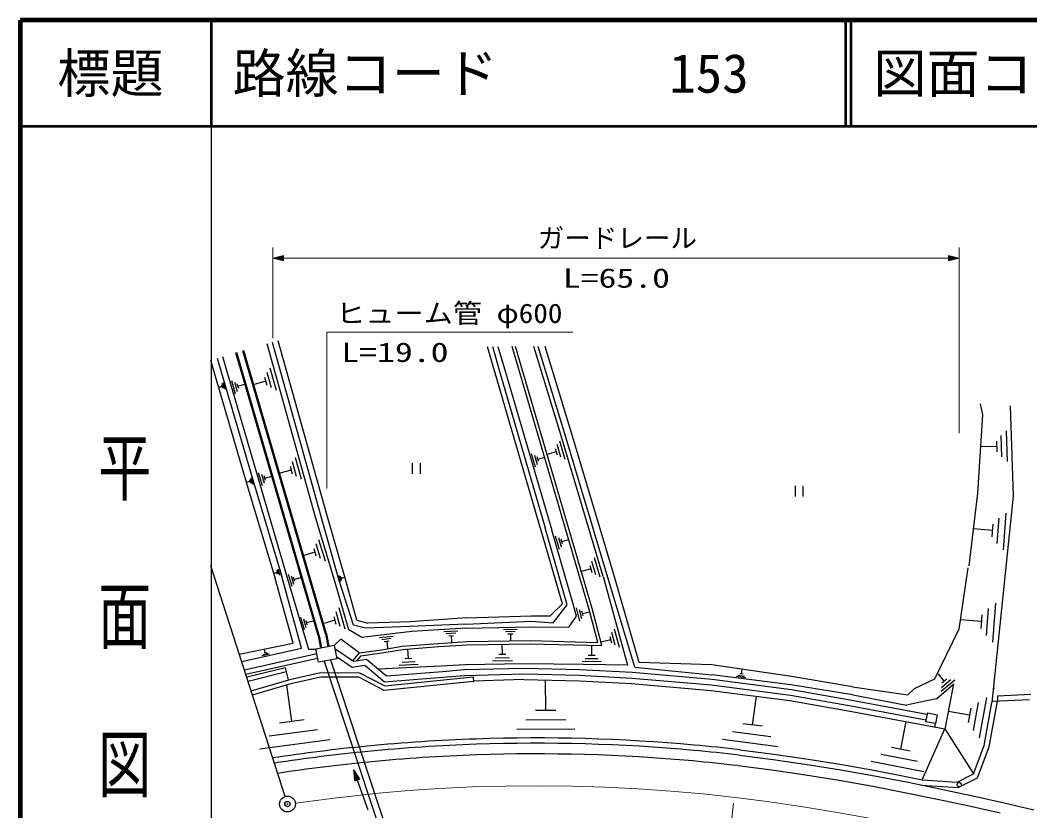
# Model space of a CAD drawing. Units: millimetres, scale not verified. Extents: x 40000 to 680000, y 20000 to 380000.
# Drawn here: x 40000 to 135106, y 305504 to 380000 of the extents above; entities that cross this region are included whole.
import ezdxf
from ezdxf.enums import TextEntityAlignment as Align

# ---------------------------------------------------------------- set-up
doc = ezdxf.new("R2010")
doc.units = ezdxf.units.MM
doc.header["$LTSCALE"] = 1000
doc.header["$PDMODE"] = 32
doc.header["$PDSIZE"] = 500
doc.linetypes.add('CHAIN', pattern=[18.5, 12, -1.5, 3.5, -1.5])
for name, color, linetype, lineweight in [('M-BGD', 7, 'Continuous', 25), ('M-BMK', 2, 'CHAIN', 13), ('M-BMK-OTRS', 5, 'Continuous', 25), ('M-BMK-SRVR', 3, 'Continuous', 25), ('M-STR-HTXT', 7, 'Continuous', 13), ('M-TTL', 2, 'Continuous', 140), ('M-TTL-BAND', 7, 'Continuous', 25), ('M-TTL-LINE', 7, 'Continuous', 50)]:
    doc.layers.add(name, color=color, linetype=linetype, lineweight=lineweight)
doc.layers.add('M-OTRS', color=6, linetype='Continuous')
doc.layers.add('M-TTL-TXT', color=7, linetype='Continuous')
doc.styles.add('@ＭＳ ゴシック', font='')
doc.styles.add('ＭＳ ゴシック', font='')
doc.styles.get('@ＭＳ ゴシック').set_extended_font_data('@MS Gothic')
doc.styles.get('ＭＳ ゴシック').set_extended_font_data('MS Gothic')

# ---------------------------------------------------------------- blocks, each defined once
blk = doc.blocks.new('BUHIN185')
at = {"color": 7, "linetype": 'Continuous', "lineweight": 25}
for p, q in [((-354, 703), (782, 85)), ((12, 23), (-310, -571)), ((501, -10), (-284, 417)), ((-188, 131), (212, -86))]:
    blk.add_line(p, q, dxfattribs=at)
blk = doc.blocks.new('BUHIN187')
at = {"color": 7, "linetype": 'Continuous', "lineweight": 25}
for p, q in [((-270, 5), (153, -224)), ((101, -71), (-114, 46)), ((-7, -12), (167, 308)), ((191, -378), (-421, -46))]:
    blk.add_line(p, q, dxfattribs=at)
blk = doc.blocks.new('BUHIN195')
at = {"color": 7, "linetype": 'Continuous', "lineweight": 25}
for p, q in [((-330, 647), (722, 82)), ((11, 21), (-284, -528)), ((463, -7), (-264, 384)), ((-174, 121), (196, -78))]:
    blk.add_line(p, q, dxfattribs=at)
blk = doc.blocks.new('BUHIN220')
at = {"color": 7, "linetype": 'Continuous', "lineweight": 25}
for p, q in [((-624, 81), (85, -624)), ((626, -79), (-83, 626))]:
    blk.add_line(p, q, dxfattribs=at)
blk = doc.blocks.new('BUHIN232')
at = {"color": 3, "linetype": 'Continuous', "lineweight": 25}
blk.add_circle((0, 0), 746, dxfattribs=at)

msp = doc.modelspace()

# ---------------------------------------------------------------- linework, layer by layer
at = {"layer": 'M-BGD'}
for p, q in [((67830, 333175), (63266, 349501)), ((68354, 333244), (63770, 349642)), ((68876, 333416), (64299, 349789)), ((83987, 349267), (84732, 346688)), ((84479, 349267), (85220, 346703)), ((84999, 349267), (85701, 346839)), ((93584, 324478), (86336, 349267)), ((93873, 324558), (86649, 349267)), ((90964, 340829), (88385, 349266)), ((91414, 340721), (88802, 349266)), ((92034, 340804), (89447, 349266)), ((58570, 348155), (62085, 336153)), ((59050, 348296), (62565, 336293)), ((68066, 322009), (60306, 348664)), ((68163, 322032), (60402, 348692)), ((68748, 322171), (60978, 348859)), ((68845, 322194), (61074, 348887)), ((57929, 347968), (61452, 335940)), ((63523, 347241), (64112, 345133)), ((63025, 346366), (63232, 345624)), ((63665, 345362), (63258, 346819)), ((84732, 346688), (88980, 332140)), ((85220, 346703), (89468, 332155)), ((85701, 346839), (90076, 331945)), ((58988, 345495), (58639, 345393)), ((58954, 345613), (59023, 345378)), ((59162, 345296), (59026, 345758)), ((59109, 345893), (59305, 345225)), ((63129, 345995), (62027, 345687)), ((130431, 343860), (130665, 342819)), ((133248, 343659), (133549, 335144)), ((130665, 342819), (130185, 335423)), ((94919, 327584), (90964, 340829)), ((95370, 327475), (91414, 340721)), ((95990, 327558), (92034, 340804)), ((132474, 338862), (132404, 340855)), ((132873, 341314), (132976, 338430)), ((90403, 339637), (90583, 339034)), ((90941, 338826), (90587, 340012)), ((90797, 340361), (91310, 338645)), ((131983, 339839), (130476, 339785)), ((131965, 340346), (132001, 339332)), ((65895, 338800), (66458, 336788)), ((88533, 337891), (88171, 339133)), ((88436, 339000), (88687, 338142)), ((88822, 338412), (88694, 338849)), ((88758, 338630), (89407, 338820)), ((90493, 339335), (89596, 339067)), ((65420, 337964), (65618, 337256)), ((66031, 337007), (65643, 338397)), ((65519, 337610), (64467, 337316)), ((61452, 335940), (64008, 327378)), ((62085, 336153), (64641, 327592)), ((62565, 336293), (65085, 327668)), ((130185, 335423), (129357, 328598)), ((133549, 335144), (131540, 315713)), ((69609, 327244), (67830, 333175)), ((70010, 327308), (68354, 333244)), ((70603, 327416), (68876, 333416)), ((132040, 330676), (132231, 333075)), ((132858, 333560), (132581, 330089)), ((91072, 325007), (88998, 332132)), ((91516, 324900), (89468, 332155)), ((92065, 325116), (90076, 331945)), ((131586, 331915), (129771, 332060)), ((131634, 332525), (131537, 331304)), ((68113, 331062), (68714, 329061)), ((90800, 330133), (90438, 331375)), ((90703, 331242), (90953, 330384)), ((91088, 330654), (90961, 331090)), ((91024, 330872), (91673, 331061)), ((67654, 330218), (67865, 329514)), ((68283, 329272), (67868, 330655)), ((67760, 329866), (66714, 329552)), ((94064, 329372), (94605, 327560)), ((64329, 327778), (64213, 328174)), ((64283, 328290), (64451, 327717)), ((93743, 328289), (92796, 328007)), ((93648, 328608), (93838, 327971)), ((94216, 327752), (93842, 329003)), ((129281, 328414), (128409, 322621)), ((64180, 327949), (63881, 327861)), ((65726, 321289), (64008, 327378)), ((64151, 328049), (64210, 327848)), ((66502, 320843), (64641, 327592)), ((65085, 327668), (67147, 320734)), ((70966, 322572), (69609, 327244)), ((70167, 327089), (70007, 327664)), ((71386, 323011), (70010, 327308)), ((70129, 327601), (70240, 327204)), ((70303, 327327), (70247, 327530)), ((70275, 327428), (70576, 327512)), ((71722, 323455), (70603, 327416)), ((94919, 327584), (97203, 319214)), ((97895, 319051), (95370, 327475)), ((98309, 319469), (95990, 327558)), ((70001, 324650), (70584, 322643)), ((89939, 323866), (91072, 325007)), ((90209, 323209), (91516, 324900)), ((92391, 323841), (92065, 325116)), ((92729, 323363), (92409, 324616)), ((92670, 324474), (92891, 323609)), ((93034, 323873), (92922, 324314)), ((94399, 321377), (93584, 324478)), ((94791, 321066), (93873, 324558)), ((131018, 322026), (131215, 324563)), ((131877, 325077), (131592, 321407)), ((69637, 323456), (68589, 323151)), ((69535, 323809), (69740, 323103)), ((70156, 322857), (69753, 324244)), ((71722, 323455), (72752, 323196)), ((82043, 323681), (76747, 323324)), ((82043, 323681), (88145, 323874)), ((88145, 323874), (89939, 323866)), ((91670, 322823), (92391, 323841)), ((92978, 324094), (93633, 324261)), ((130535, 323335), (128617, 323484)), ((130586, 323981), (130485, 322690)), ((72167, 321838), (70966, 322572)), ((72541, 322723), (71386, 323011)), ((76701, 322859), (72541, 322723)), ((76747, 323324), (72752, 323196)), ((81978, 323096), (76701, 322859)), ((81975, 322705), (76903, 322399)), ((79921, 322397), (81212, 322475)), ((81975, 322705), (88188, 322832)), ((81978, 323096), (88130, 323360)), ((85521, 322586), (86814, 322613)), ((88130, 323360), (90209, 323209)), ((88188, 322832), (91670, 322823)), ((95954, 322648), (96426, 320920)), ((128409, 322621), (126126, 317917)), ((68066, 322009), (68280, 320856)), ((68163, 322032), (68378, 320875)), ((68748, 322171), (68967, 320990)), ((68845, 322194), (69065, 321009)), ((70212, 321663), (69608, 321116)), ((71930, 320380), (70212, 321663)), ((76903, 322399), (72167, 321838)), ((73836, 321823), (75121, 321975)), ((74946, 321735), (74059, 321630)), ((74302, 321453), (74754, 321506)), ((74528, 321479), (74608, 320808)), ((81024, 322245), (80132, 322191)), ((80365, 322000), (80819, 322028)), ((80592, 322014), (80633, 321339)), ((82095, 321445), (88050, 321542)), ((86617, 322391), (85723, 322373)), ((85949, 322172), (86403, 322182)), ((86176, 322177), (86190, 321501)), ((88050, 321542), (94399, 321377)), ((95625, 321630), (94722, 321384)), ((95543, 321934), (95708, 321326)), ((96061, 321110), (95735, 322304)), ((60641, 320268), (65726, 321289)), ((60867, 319566), (66502, 320843)), ((63089, 320401), (63008, 320756)), ((67147, 320734), (67855, 320731)), ((67847, 320771), (69577, 321110)), ((68096, 319498), (67847, 320771)), ((69577, 321110), (69827, 319837)), ((71393, 319568), (69642, 320779)), ((71930, 320380), (74023, 320673)), ((74023, 320673), (75974, 321012)), ((74069, 320377), (76012, 320714)), ((75974, 321012), (79375, 321282)), ((76012, 320714), (79396, 320982)), ((76570, 319832), (76527, 320767)), ((79375, 321282), (82095, 321445)), ((79396, 320982), (82113, 321145)), ((82113, 321145), (88050, 321242)), ((85431, 320224), (85417, 321212)), ((88050, 321242), (94791, 321066)), ((93834, 320141), (93847, 321077)), ((61118, 318786), (67935, 320320)), ((61253, 318365), (68020, 319888)), ((63479, 320256), (62799, 320102)), ((62879, 320241), (63349, 320347)), ((63208, 320428), (62969, 320374)), ((69827, 319837), (68096, 319498)), ((68638, 319604), (74583, 301618)), ((69231, 319720), (75199, 301666)), ((71264, 319001), (69791, 320020)), ((71930, 320380), (71289, 319641)), ((72637, 319766), (71393, 319568)), ((72083, 320099), (71660, 319611)), ((72083, 320099), (74069, 320377)), ((74500, 318194), (72637, 319766)), ((75967, 319520), (77204, 319577)), ((76885, 319846), (76255, 319817)), ((86385, 319621), (84495, 319593)), ((84785, 319916), (86091, 319935)), ((85763, 320229), (85098, 320220)), ((94721, 319543), (92930, 319569)), ((93213, 319867), (94451, 319849)), ((94149, 320137), (93519, 320146)), ((64980, 318983), (61343, 318086)), ((65264, 317834), (64980, 318983)), ((72478, 319194), (71264, 319001)), ((74321, 317638), (72478, 319194)), ((79642, 319126), (73721, 318851)), ((77492, 319289), (75703, 319206)), ((81901, 319274), (79642, 319126)), ((81822, 318772), (79770, 318597)), ((87435, 318928), (81822, 318772)), ((87488, 319355), (81901, 319274)), ((92716, 318802), (87435, 318928)), ((93058, 319305), (87488, 319355)), ((97655, 318524), (92716, 318802)), ((97203, 319214), (93058, 319305)), ((97895, 319051), (105162, 318325)), ((105151, 319245), (98309, 319469)), ((112652, 318157), (105151, 319245)), ((107937, 318384), (107997, 318848)), ((65076, 318595), (61466, 317704)), ((61753, 316811), (65529, 317911)), ((65529, 317911), (68274, 318531)), ((65617, 317521), (68318, 318131)), ((68274, 318531), (71957, 318517)), ((68318, 318131), (71858, 318117)), ((71858, 318117), (74267, 316860)), ((71957, 318517), (74346, 317270)), ((74267, 316860), (82704, 317716)), ((79814, 318059), (74321, 317638)), ((74346, 317270), (82663, 318114)), ((79770, 318597), (74500, 318194)), ((81852, 318232), (79814, 318059)), ((87450, 318389), (81852, 318232)), ((82663, 318114), (82714, 317612)), ((87451, 317888), (82704, 317716)), ((92696, 318262), (87450, 318389)), ((87451, 317888), (92676, 317763)), ((89508, 314962), (89493, 317822)), ((92676, 317763), (97582, 317486)), ((97617, 317985), (92696, 318262)), ((105137, 317351), (97617, 317985)), ((105195, 317888), (97655, 318524)), ((112605, 317363), (105182, 318321)), ((112659, 316912), (105195, 317888)), ((108344, 318037), (107456, 318151)), ((107614, 318283), (108227, 318204)), ((108094, 318364), (107781, 318404)), ((118413, 317185), (112652, 318157)), ((126126, 317917), (124224, 316995)), ((127053, 317714), (126490, 318396)), ((128057, 317827), (126753, 316750)), ((126775, 317137), (127676, 317882)), ((127283, 317904), (126824, 317525)), ((61875, 316431), (65617, 317521)), ((65584, 313909), (65126, 317363)), ((97582, 317486), (105084, 316854)), ((105084, 316854), (112501, 315883)), ((112577, 316378), (105137, 317351)), ((118436, 316426), (112605, 317363)), ((118528, 315878), (112659, 316912)), ((118413, 317185), (123612, 316429)), ((124224, 316995), (123612, 316429)), ((126317, 316055), (127947, 317454)), ((127125, 313211), (127947, 317454)), ((131679, 317060), (131775, 317050)), ((108996, 313585), (109351, 316318)), ((112501, 315883), (118340, 314855)), ((118432, 315346), (112577, 316378)), ((118436, 316426), (123499, 315443)), ((125415, 314589), (118528, 315878)), ((126317, 316055), (124661, 315724)), ((131027, 316186), (130322, 312370)), ((131275, 311525), (132073, 315846)), ((131560, 315822), (135089, 315989)), ((132049, 316346), (135201, 316495)), ((132049, 316346), (132072, 315846)), ((90470, 314967), (88545, 314957)), ((118340, 314855), (127115, 313213)), ((125316, 314058), (118432, 315346)), ((124661, 315724), (123499, 315443)), ((129428, 314509), (127433, 314877)), ((129552, 315180), (129304, 313837)), ((129789, 313083), (130276, 315720)), ((130791, 311659), (131540, 315713)), ((66747, 314064), (64422, 313755)), ((87628, 314086), (91410, 314106)), ((122962, 311305), (123472, 313908)), ((125324, 313891), (125485, 314723)), ((126219, 313718), (125324, 313891)), ((125485, 314723), (126380, 314550)), ((126380, 314550), (126219, 313718)), ((63448, 312561), (68015, 313167)), ((92253, 313189), (86781, 313160)), ((107088, 312991), (110702, 312521)), ((109916, 313465), (108076, 313704)), ((124969, 308431), (127115, 313213)), ((126156, 313392), (126219, 313718)), ((127115, 313213), (129788, 308979)), ((69175, 312189), (62567, 311312)), ((111389, 311537), (106159, 312217)), ((107786, 311249), (111007, 310840)), ((123838, 311134), (122086, 311476)), ((129788, 308979), (130791, 311659)), ((130189, 308621), (131275, 311525)), ((107728, 310752), (110939, 310344)), ((110939, 310344), (114136, 309879)), ((111007, 310840), (114212, 310373)), ((114212, 310373), (117403, 309855)), ((125134, 309191), (120154, 310166)), ((121094, 310852), (124535, 310179)), ((71413, 309361), (72747, 305581)), ((107611, 309759), (110804, 309354)), ((110804, 309354), (113984, 308891)), ((114136, 309879), (117319, 309362)), ((117319, 309362), (120487, 308797)), ((117403, 309855), (120579, 309289)), ((120579, 309289), (123739, 308682)), ((113984, 308891), (117151, 308376)), ((117151, 308376), (120305, 307814)), ((120487, 308797), (123642, 308192)), ((123642, 308192), (126623, 307583)), ((123739, 308682), (124969, 308431)), ((124991, 308429), (128269, 308208)), ((128269, 308208), (129788, 308979)), ((128373, 307700), (130189, 308621)), ((120305, 307814), (123447, 307211)), ((123447, 307211), (126418, 306604)), ((124902, 307934), (128373, 307700)), ((126623, 307583), (129592, 306946)), ((126418, 306604), (129378, 305969)), ((129592, 306946), (132551, 306285)), ((132551, 306285), (135499, 305604)), ((129378, 305969), (132329, 305310))]:
    msp.add_line(p, q, dxfattribs=at)
for points in [[(71413, 309361), (71510, 308335), (71981, 308502)], [(71481, 309168), (71890, 308535), (71560, 308419)], [(71514, 309074), (71842, 308558), (71583, 308467)], [(71549, 308977), (71794, 308581), (71606, 308515)], [(71582, 308883), (71746, 308604), (71629, 308563)]]:
    msp.add_lwpolyline(points, close=True, dxfattribs=at)
for points in [[(71447, 309265), (71938, 308513), (71537, 308371), (71448, 309262)], [(71675, 308619), (71616, 308786), (71699, 308627), (71651, 308610), (71616, 308786)]]:
    msp.add_lwpolyline(points, dxfattribs=at)
msp.add_circle((128452, 307978), 200, dxfattribs=at)
for radius, start, end in [(164501, 91.97702, 95.558), (164501, 84.81505, 91.97702), (164501, 95.558, 98.68578), (164001, 95.558, 98.65766), (164001, 91.97702, 95.558), (164001, 84.81505, 91.97702), (164001, 83.31308, 84.81505), (164501, 83.31308, 84.81505), (163001, 95.558, 98.60091), (163001, 91.97702, 95.558), (163001, 84.81505, 91.97702), (163001, 83.31308, 84.81505)]:
    msp.add_arc((88631, 147867), radius, start, end, dxfattribs=at)
at = {"layer": 'M-BMK'}
msp.add_lwpolyline([(65929, 306238), (69827, 306733), (73742, 307169), (76600, 307419), (79474, 307610), (82571, 307753), (85681, 307836), (88823, 307861), (91965, 307826), (95095, 307730), (98223, 307575), (101276, 307365), (104333, 307094), (107341, 306769), (110356, 306383), (113758, 305885), (117152, 305328), (120861, 304656), (124559, 303924), (129155, 302944), (133749, 301904), (138599, 300754)], dxfattribs=at)
at = {"layer": 'M-BMK-OTRS'}
msp.add_line((64955, 306854), (57962, 328599), dxfattribs=at)
at = {"layer": 'M-OTRS'}
for p in [(65169, 306138), (65185, 306141)]:
    msp.add_point(p, dxfattribs=at)
at = {"layer": 'M-STR-HTXT'}
for p, q in [((63792, 350047), (63793, 358580)), ((128456, 358575), (128455, 341073)), ((128456, 357575), (63792, 357580)), ((68879, 335876), (68881, 350599)), ((68881, 350599), (92071, 350598)), ((107198, 306233), (102291, 264376))]:
    msp.add_line(p, q, dxfattribs=at)
for points in [[(63792, 357580), (64792, 357330), (64792, 357830)], [(63997, 357580), (64730, 357755), (64730, 357405)], [(64097, 357580), (64692, 357717), (64692, 357442)], [(64200, 357580), (64655, 357680), (64655, 357480)], [(64300, 357580), (64617, 357642), (64617, 357517)], [(128456, 357575), (127456, 357825), (127456, 357325)], [(128251, 357575), (127519, 357400), (127519, 357750)], [(128151, 357575), (127556, 357438), (127556, 357713)], [(128049, 357575), (127594, 357475), (127594, 357675)], [(127949, 357575), (127631, 357513), (127631, 357638)]]:
    msp.add_lwpolyline(points, close=True, dxfattribs=at)
for points in [[(63895, 357580), (64767, 357792), (64767, 357367), (63897, 357580)], [(64580, 357580), (64402, 357580), (64580, 357605), (64580, 357555), (64402, 357580)], [(128354, 357575), (127481, 357363), (127481, 357788), (128351, 357575)], [(127669, 357575), (127846, 357575), (127669, 357550), (127669, 357600), (127846, 357575)]]:
    msp.add_lwpolyline(points, dxfattribs=at)
at = {"layer": 'M-TTL'}
for p, q in [((40000, 380000), (40000, 20000)), ((680000, 380000), (40000, 380000))]:
    msp.add_line(p, q, dxfattribs=at)
at = {"layer": 'M-TTL-BAND'}
msp.add_line((58000, 370000), (58000, 20000), dxfattribs=at)
at = {"layer": 'M-TTL-LINE'}
for p, q in [((58000, 380000), (58000, 370000)), ((117750, 380000), (117750, 370000)), ((118250, 380000), (118250, 370000)), ((40000, 370000), (680000, 370000))]:
    msp.add_line(p, q, dxfattribs=at)

# ---------------------------------------------------------------- block references
at = {"layer": 'M-BGD', "rotation": 134.82899}
for name, p in [('BUHIN185', (60541, 345524)), ('BUHIN187', (59005, 345483)), ('BUHIN220', (77312, 337759)), ('BUHIN185', (63069, 336867)), ('BUHIN187', (61631, 336522)), ('BUHIN220', (113381, 335630)), ('BUHIN195', (65836, 327320)), ('BUHIN195', (67008, 323249))]:
    msp.add_blockref(name, p, dxfattribs=at)
at = {"layer": 'M-BMK-SRVR', "rotation": 134.82899}
msp.add_blockref('BUHIN232', (65185, 306141), dxfattribs=at)

# ---------------------------------------------------------------- texts
at = {"layer": 'M-STR-HTXT', "style": 'ＭＳ ゴシック'}
msp.add_text('ガードレール', height=1833, rotation=359.996, dxfattribs=at).set_placement((88749, 358000), align=Align.BOTTOM_LEFT)
for s, width, p in [('L=65.0', 1.35, (91114, 354241)), ('ヒューム管 φ600', 1.1, (69756, 350918)), ('L=19.0', 1.35, (70248, 347247))]:
    msp.add_text(s, height=1833, rotation=359.996, dxfattribs=dict(at, width=width)).set_placement(p, align=Align.BOTTOM_LEFT)
at = {"layer": 'M-TTL-BAND', "style": '@ＭＳ ゴシック', "width": 1.4}
msp.add_text('平  面  図', height=3666, rotation=270, dxfattribs=at).set_placement((49777, 306475), align=Align.MIDDLE_RIGHT)
at = {"layer": 'M-TTL-TXT', "style": 'ＭＳ ゴシック'}
msp.add_text('標題', height=3666, dxfattribs=at).set_placement((48500, 375000), align=Align.MIDDLE_CENTER)
for s, p in [('路線コード', (60000, 375000)), ('153', (101142, 375000)), ('153', (101142, 375000)), ('153', (101142, 375000)), ('図面コード', (120380, 375000))]:
    msp.add_text(s, height=3666, dxfattribs=at).set_placement(p, align=Align.MIDDLE_LEFT)

doc.saveas('drawing.dxf')
